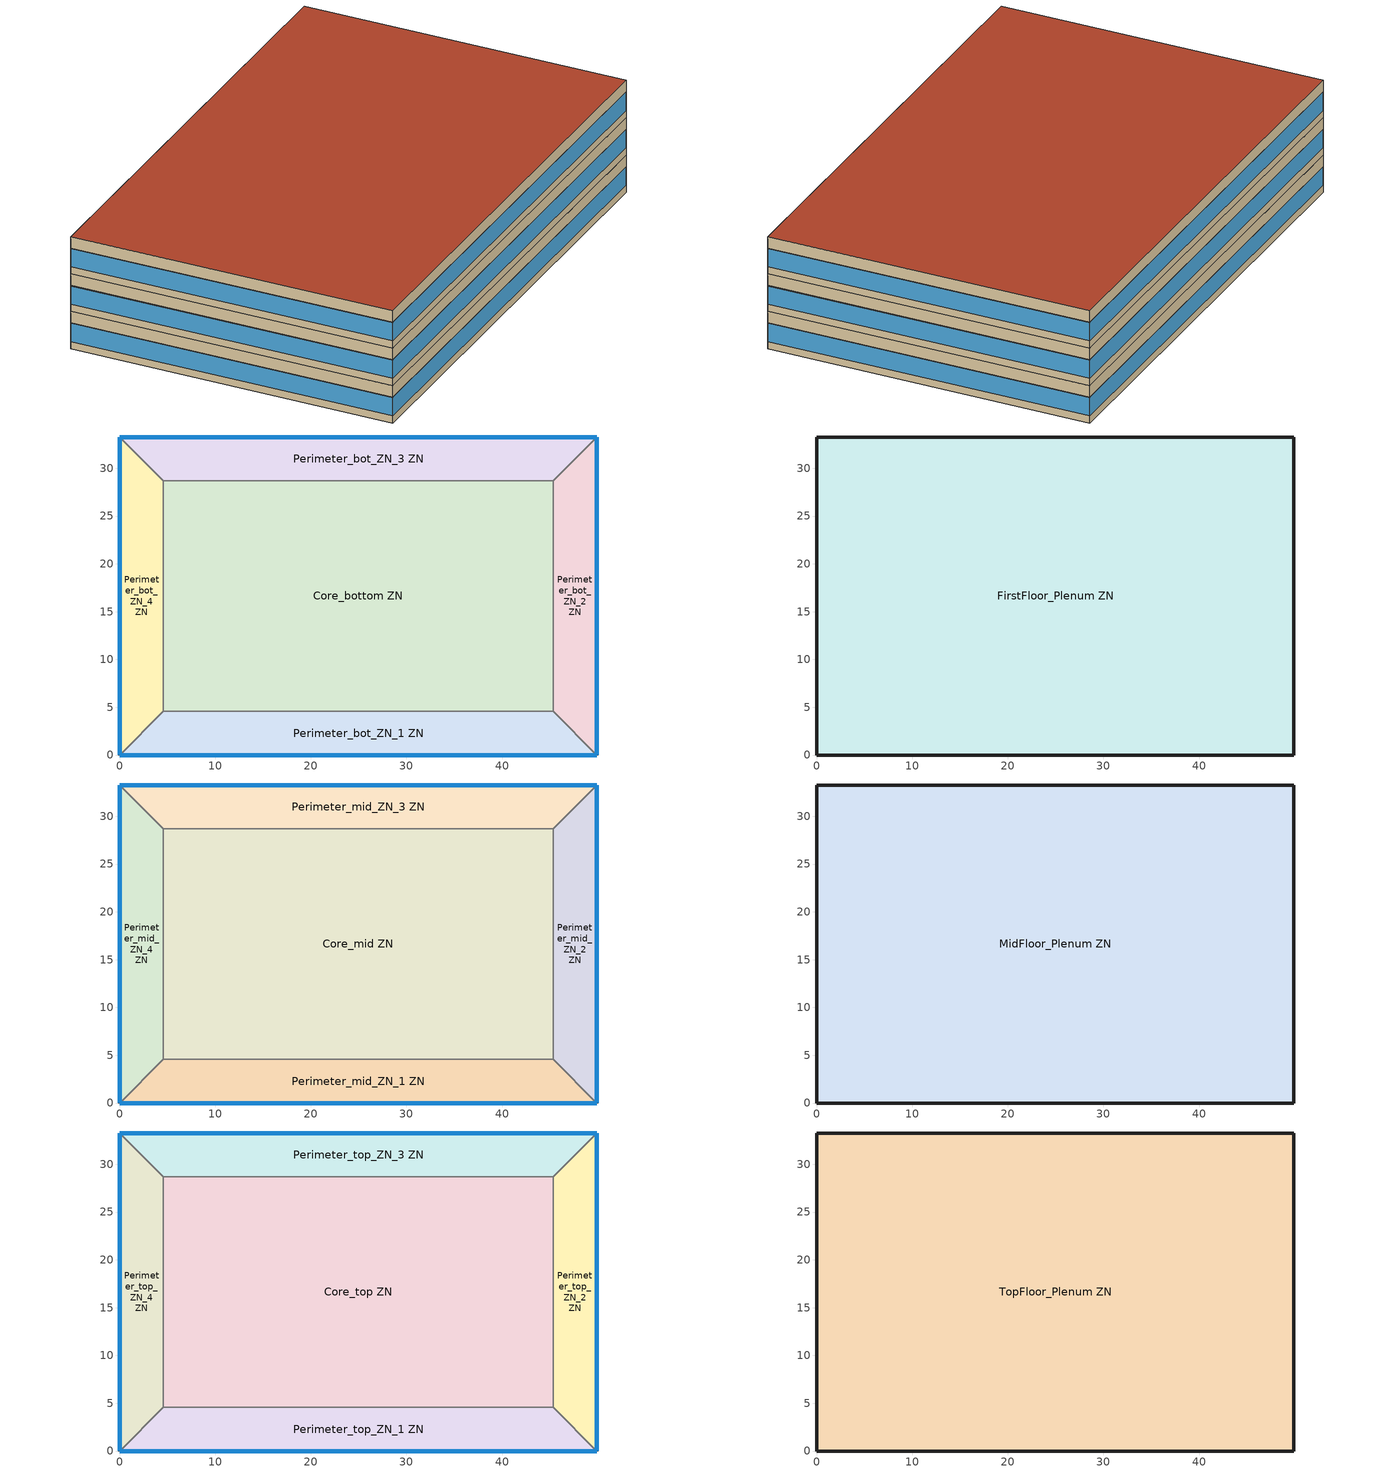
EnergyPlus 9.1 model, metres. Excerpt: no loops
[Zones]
Core_bottom ZN
 floor ground (ext-slab-mass): 45.34,28.7 45.34,4.57 4.57,4.57 4.57,28.7 z0
 wall to Perimeter_bot_ZN_2 ZN (Typical Interior Wall): 45.34,4.57 45.34,28.7 z0:2.74
 wall to Perimeter_bot_ZN_3 ZN (Typical Interior Wall): 45.34,28.7 4.57,28.7 z0:2.74
 wall to Perimeter_bot_ZN_1 ZN (Typical Interior Wall): 4.57,4.57 45.34,4.57 z0:2.74
 wall to Perimeter_bot_ZN_4 ZN (Typical Interior Wall): 4.57,28.7 4.57,4.57 z0:2.74
Perimeter_bot_ZN_1 ZN
 floor ground (ext-slab-mass): 45.34,4.57 49.91,0 0,0 4.57,4.57 z0
 wall outside (Typical Insulated Steel Framed Exterior Wall R-6.25): 0,0 49.91,0 z0:2.74
 wall to Perimeter_bot_ZN_2 ZN (Typical Interior Wall): 49.91,0 45.34,4.57 z0:2.74
 wall to Perimeter_bot_ZN_4 ZN (Typical Interior Wall): 4.57,4.57 0,0 z0:2.74
 window (U 1.22 SHGC 0.25 Simple Glazing Window SHGC 0.25): 0.03,0 49.89,0 z0.76:2.68
Perimeter_bot_ZN_2 ZN
 floor ground (ext-slab-mass): 49.91,33.27 49.91,0 45.34,4.57 45.34,28.7 z0
 wall outside (Typical Insulated Steel Framed Exterior Wall R-6.25): 49.91,0 49.91,33.27 z0:2.74
 wall to Perimeter_bot_ZN_3 ZN (Typical Interior Wall): 49.91,33.27 45.34,28.7 z0:2.74
 window (U 1.22 SHGC 0.25 Simple Glazing Window SHGC 0.25): 49.91,0.03 49.91,33.25 z0.76:2.69
Perimeter_bot_ZN_3 ZN
 floor ground (ext-slab-mass): 49.91,33.27 45.34,28.7 4.57,28.7 0,33.27 z0
 wall outside (Typical Insulated Steel Framed Exterior Wall R-6.25): 49.91,33.27 0,33.27 z0:2.74
 wall to Perimeter_bot_ZN_4 ZN (Typical Interior Wall): 0,33.27 4.57,28.7 z0:2.74
 window (U 1.22 SHGC 0.25 Simple Glazing Window SHGC 0.25): 49.89,33.27 0.03,33.27 z0.76:2.68
Perimeter_bot_ZN_4 ZN
 floor ground (ext-slab-mass): 0,33.27 4.57,28.7 4.57,4.57 0,0 z0
 wall outside (Typical Insulated Steel Framed Exterior Wall R-6.25): 0,33.27 0,0 z0:2.74
 window (U 1.22 SHGC 0.25 Simple Glazing Window SHGC 0.25): 0,33.25 0,0.03 z0.76:2.69
FirstFloor_Plenum ZN
 floor to Perimeter_bot_ZN_1 ZN (Plenum Acoustical Tile): 45.34,4.57 49.91,0 0,0 4.57,4.57 z2.74
 floor to Perimeter_bot_ZN_2 ZN (Plenum Acoustical Tile): 49.91,33.27 49.91,0 45.34,4.57 45.34,28.7 z2.74
 floor to Perimeter_bot_ZN_3 ZN (Plenum Acoustical Tile): 49.91,33.27 45.34,28.7 4.57,28.7 0,33.27 z2.74
 floor to Perimeter_bot_ZN_4 ZN (Plenum Acoustical Tile): 0,33.27 4.57,28.7 4.57,4.57 0,0 z2.74
 floor to Core_bottom ZN (Plenum Acoustical Tile): 45.34,28.7 45.34,4.57 4.57,4.57 4.57,28.7 z2.74
 wall outside (Typical Insulated Steel Framed Exterior Wall R-6.25): 49.91,0 49.91,33.27 0,33.27 0,0 49.91,0 z2.74:3.96
Core_mid ZN
 floor to FirstFloor_Plenum ZN (Typical Interior Floor): 45.34,28.7 45.34,4.57 4.57,4.57 4.57,28.7 z3.96
 wall to Perimeter_mid_ZN_2 ZN (Typical Interior Wall): 45.34,4.57 45.34,28.7 z3.96:6.71
 wall to Perimeter_mid_ZN_3 ZN (Typical Interior Wall): 45.34,28.7 4.57,28.7 z3.96:6.71
 wall to Perimeter_mid_ZN_1 ZN (Typical Interior Wall): 4.57,4.57 45.34,4.57 z3.96:6.71
 wall to Perimeter_mid_ZN_4 ZN (Typical Interior Wall): 4.57,28.7 4.57,4.57 z3.96:6.71
Perimeter_mid_ZN_1 ZN
 floor to FirstFloor_Plenum ZN (Typical Interior Floor): 45.34,4.57 49.91,0 0,0 4.57,4.57 z3.96
 wall outside (Typical Insulated Steel Framed Exterior Wall R-6.25): 0,0 49.91,0 z3.96:6.71
 wall to Perimeter_mid_ZN_2 ZN (Typical Interior Wall): 49.91,0 45.34,4.57 z3.96:6.71
 wall to Perimeter_mid_ZN_4 ZN (Typical Interior Wall): 4.57,4.57 0,0 z3.96:6.71
 window (U 1.22 SHGC 0.25 Simple Glazing Window SHGC 0.25): 0.03,0 49.89,0 z4.72:6.65
Perimeter_mid_ZN_2 ZN
 floor to FirstFloor_Plenum ZN (Typical Interior Floor): 49.91,33.27 49.91,0 45.34,4.57 45.34,28.7 z3.96
 wall outside (Typical Insulated Steel Framed Exterior Wall R-6.25): 49.91,0 49.91,33.27 z3.96:6.71
 wall to Perimeter_mid_ZN_3 ZN (Typical Interior Wall): 49.91,33.27 45.34,28.7 z3.96:6.71
 window (U 1.22 SHGC 0.25 Simple Glazing Window SHGC 0.25): 49.91,0.03 49.91,33.25 z4.72:6.65
Perimeter_mid_ZN_3 ZN
 floor to FirstFloor_Plenum ZN (Typical Interior Floor): 49.91,33.27 45.34,28.7 4.57,28.7 0,33.27 z3.96
 wall outside (Typical Insulated Steel Framed Exterior Wall R-6.25): 49.91,33.27 0,33.27 z3.96:6.71
 wall to Perimeter_mid_ZN_4 ZN (Typical Interior Wall): 0,33.27 4.57,28.7 z3.96:6.71
 window (U 1.22 SHGC 0.25 Simple Glazing Window SHGC 0.25): 49.89,33.27 0.03,33.27 z4.72:6.65
Perimeter_mid_ZN_4 ZN
 floor to FirstFloor_Plenum ZN (Typical Interior Floor): 0,33.27 4.57,28.7 4.57,4.57 0,0 z3.96
 wall outside (Typical Insulated Steel Framed Exterior Wall R-6.25): 0,33.27 0,0 z3.96:6.71
 window (U 1.22 SHGC 0.25 Simple Glazing Window SHGC 0.25): 0,33.25 0,0.03 z4.72:6.65
MidFloor_Plenum ZN
 floor to Perimeter_mid_ZN_1 ZN (Plenum Acoustical Tile): 45.34,4.57 49.91,0 0,0 4.57,4.57 z6.71
 floor to Perimeter_mid_ZN_2 ZN (Plenum Acoustical Tile): 49.91,33.27 49.91,0 45.34,4.57 45.34,28.7 z6.71
 floor to Perimeter_mid_ZN_3 ZN (Plenum Acoustical Tile): 49.91,33.27 45.34,28.7 4.57,28.7 0,33.27 z6.71
 floor to Perimeter_mid_ZN_4 ZN (Plenum Acoustical Tile): 0,33.27 4.57,28.7 4.57,4.57 0,0 z6.71
 floor to Core_mid ZN (Plenum Acoustical Tile): 45.34,28.7 45.34,4.57 4.57,4.57 4.57,28.7 z6.71
 wall outside (Typical Insulated Steel Framed Exterior Wall R-6.25): 49.91,0 49.91,33.27 0,33.27 0,0 49.91,0 z6.71:7.92
Core_top ZN
 floor to MidFloor_Plenum ZN (Typical Interior Floor): 45.34,28.7 45.34,4.57 4.57,4.57 4.57,28.7 z7.92
 wall to Perimeter_top_ZN_2 ZN (Typical Interior Wall): 45.34,4.57 45.34,28.7 z7.92:10.67
 wall to Perimeter_top_ZN_3 ZN (Typical Interior Wall): 45.34,28.7 4.57,28.7 z7.92:10.67
 wall to Perimeter_top_ZN_1 ZN (Typical Interior Wall): 4.57,4.57 45.34,4.57 z7.92:10.67
 wall to Perimeter_top_ZN_4 ZN (Typical Interior Wall): 4.57,28.7 4.57,4.57 z7.92:10.67
Perimeter_top_ZN_1 ZN
 floor to MidFloor_Plenum ZN (Typical Interior Floor): 45.34,4.57 49.91,0 0,0 4.57,4.57 z7.92
 wall outside (Typical Insulated Steel Framed Exterior Wall R-6.25): 0,0 49.91,0 z7.92:10.67
 wall to Perimeter_top_ZN_2 ZN (Typical Interior Wall): 49.91,0 45.34,4.57 z7.92:10.67
 wall to Perimeter_top_ZN_4 ZN (Typical Interior Wall): 4.57,4.57 0,0 z7.92:10.67
 window (U 1.22 SHGC 0.25 Simple Glazing Window SHGC 0.25): 0.03,0 49.89,0 z8.69:10.61
Perimeter_top_ZN_2 ZN
 floor to MidFloor_Plenum ZN (Typical Interior Floor): 49.91,33.27 49.91,0 45.34,4.57 45.34,28.7 z7.92
 wall outside (Typical Insulated Steel Framed Exterior Wall R-6.25): 49.91,0 49.91,33.27 z7.92:10.67
 wall to Perimeter_top_ZN_3 ZN (Typical Interior Wall): 49.91,33.27 45.34,28.7 z7.92:10.67
 window (U 1.22 SHGC 0.25 Simple Glazing Window SHGC 0.25): 49.91,0.03 49.91,33.25 z8.69:10.61
Perimeter_top_ZN_3 ZN
 floor to MidFloor_Plenum ZN (Typical Interior Floor): 49.91,33.27 45.34,28.7 4.57,28.7 0,33.27 z7.92
 wall outside (Typical Insulated Steel Framed Exterior Wall R-6.25): 49.91,33.27 0,33.27 z7.92:10.67
 wall to Perimeter_top_ZN_4 ZN (Typical Interior Wall): 0,33.27 4.57,28.7 z7.92:10.67
 window (U 1.22 SHGC 0.25 Simple Glazing Window SHGC 0.25): 49.89,33.27 0.03,33.27 z8.69:10.61
Perimeter_top_ZN_4 ZN
 floor to MidFloor_Plenum ZN (Typical Interior Floor): 0,33.27 4.57,28.7 4.57,4.57 0,0 z7.92
 wall outside (Typical Insulated Steel Framed Exterior Wall R-6.25): 0,33.27 0,0 z7.92:10.67
 window (U 1.22 SHGC 0.25 Simple Glazing Window SHGC 0.25): 0,33.25 0,0.03 z8.69:10.61
TopFloor_Plenum ZN
 floor to Perimeter_top_ZN_1 ZN (Plenum Acoustical Tile): 45.34,4.57 49.91,0 0,0 4.57,4.57 z10.67
 floor to Perimeter_top_ZN_2 ZN (Plenum Acoustical Tile): 49.91,33.27 49.91,0 45.34,4.57 45.34,28.7 z10.67
 floor to Perimeter_top_ZN_3 ZN (Plenum Acoustical Tile): 49.91,33.27 45.34,28.7 4.57,28.7 0,33.27 z10.67
 floor to Perimeter_top_ZN_4 ZN (Plenum Acoustical Tile): 0,33.27 4.57,28.7 4.57,4.57 0,0 z10.67
 floor to Core_top ZN (Plenum Acoustical Tile): 45.34,28.7 45.34,4.57 4.57,4.57 4.57,28.7 z10.67
 wall outside (Typical Insulated Steel Framed Exterior Wall R-6.25): 49.91,0 49.91,33.27 0,33.27 0,0 49.91,0 z10.67:11.89
 roof outside (Typical IEAD Roof R-20.83): 49.91,0 49.91,33.27 0,33.27 0,0 z11.89
[Building]
-MediumOffice-ASHRAE 169-2006-3B created: 2019-11-20 10:31:14 -0800: North Axis {deg}=0; Terrain=City; Loads Convergence Tolerance Value=0.04; Temperature Convergence Tolerance Value {deltaC}=0.2; Solar Distribution=FullInteriorAndExterior; Maximum Number of Warmup Days=25; Minimum Number of Warmup Days=6
[Site:Location]
El Paso International Ap  Ut_TX_USA: Latitude {deg}=31.77; Longitude {deg}=-106.5; Time Zone {hr}=-7; Elevation {m}=1186
[Site:GroundTemperature:BuildingSurface]
18.89, 18.889, 18.895, 20.344, 20.899, 20.929, 20.753, 20.826, 21.013, 20.868, 19.246, 18.923
[Site:WaterMainsTemperature]
Calculation Method=Correlation; Annual Average Outdoor Air Temperature {C}=17.9417; Maximum Difference In Monthly Average Outdoor Air Temperatures {deltaC}=21.1
[SizingPeriod:DesignDay] Day of Month=21; Dry-Bulb Temperature Range Modifier Type=DefaultMultipliers; Humidity Condition Type=Wetbulb; Barometric Pressure {Pa}=87865; Rain Indicator=No; Snow Indicator=No; Daylight Saving Time Indicator=No
Name | Month | Day Type | Maximum Dry-Bulb Temperature {C} | Daily Dry-Bulb Temperature Range {deltaC} | Wetbulb or DewPoint at Maximum Dry-Bulb {C} | Wind Speed {m/s} | Wind Direction {deg} | Solar Model Indicator | ASHRAE Clear Sky Optical Depth for Beam Irradiance (taub) | ASHRAE Clear Sky Optical Depth for Diffuse Irradiance (taud) | Sky Clearness
El Paso International Ap  Ut Ann Clg .4% Condns DB=>MWB | 7 | SummerDesignDay | 38.1 | 13 | 18.1 | 3.9 | 280 | ASHRAETau | 0.605 | 1.547
El Paso International Ap  Ut Ann Htg 99.6% Condns DB | 12 | WinterDesignDay | -5.2 | 0 | -5.2 | 2.2 | 20 | ASHRAEClearSky |  |  | 0
[Material] Thermal Absorptance=0.9
Name | Roughness | Thickness {m} | Conductivity {W/m-K} | Density {kg/m3} | Specific Heat {J/kg-K} | Solar Absorptance | Visible Absorptance
100mm Normalweight concrete floor | MediumSmooth | 0.1016 | 2.31 | 2322 | 832 | 0.7 | 0.7
25mm Stucco | Smooth | 0.0254 | 0.72 | 1856 | 840 | 0.7 | 0.7
5/8 in. Gypsum Board | MediumSmooth | 0.0159 | 0.16 | 800 | 1090 | 0.7 | 0.7
Acoustic Tile - 1/2 in. | MediumSmooth | 0.0127 | 0.0576335 | 288.332 | 795.492 | 0 | 0
G01 13mm gypsum board | Smooth | 0.0127 | 0.16 | 800 | 1090 | 0.7 | 0.5
HW CONCRETE | Rough | 0.1016 | 1.31125 | 2240 | 837.36 | 0.7 | 0.7
Metal Roof Surface | Smooth | 0.0008 | 45.28 | 7824 | 500 | 0.7 | 0.7
Roof Membrane | VeryRough | 0.0095 | 0.16 | 1121.29 | 1460 | 0.7 | 0.7
Std Wood 6inch | MediumSmooth | 0.15 | 0.12 | 540 | 1210 | 0.7 | 0.7
[Material:NoMass] Thermal Absorptance=0.9; Solar Absorptance=0.7
Name | Roughness | Thermal Resistance {m2-K/W} | Visible Absorptance
CP02 CARPET PAD | VeryRough | 0.21648 | 0.8
Typical Insulation R-19.72 | Smooth | 3.4722 | 0.7
Typical Insulation R-4.07 | Smooth | 0.716967 | 0.7
[WindowMaterial:SimpleGlazingSystem]
U 1.22 SHGC 0.25 Simple Glazing SHGC 0.25: U-Factor {W/m2-K}=6.92748; Solar Heat Gain Coefficient=0.25; Visible Transmittance=0.11
[Construction]
ext-slab-mass: HW CONCRETE, CP02 CARPET PAD
InteriorFurnishings: Std Wood 6inch
Plenum Acoustical Tile: Acoustic Tile - 1/2 in.
Typical IEAD Roof R-20.83: Roof Membrane, Typical Insulation R-19.72, Metal Roof Surface
Typical Insulated Steel Framed Exterior Wall R-6.25: 25mm Stucco, 5/8 in. Gypsum Board, Typical Insulation R-4.07, 5/8 in. Gypsum Board
Typical Interior Floor: 100mm Normalweight concrete floor, CP02 CARPET PAD
Typical Interior Wall: G01 13mm gypsum board, G01 13mm gypsum board
U 1.22 SHGC 0.25 Simple Glazing Window SHGC 0.25: U 1.22 SHGC 0.25 Simple Glazing SHGC 0.25
[Zone]
Name | Part of Total Floor Area
Core_bottom ZN; Core_mid ZN; Core_top ZN; Perimeter_bot_ZN_1 ZN; Perimeter_bot_ZN_2 ZN; Perimeter_bot_ZN_3 ZN; Perimeter_bot_ZN_4 ZN; Perimeter_mid_ZN_1 ZN; Perimeter_mid_ZN_2 ZN; Perimeter_mid_ZN_3 ZN; Perimeter_mid_ZN_4 ZN; Perimeter_top_ZN_1 ZN; Perimeter_top_ZN_2 ZN; Perimeter_top_ZN_3 ZN; Perimeter_top_ZN_4 ZN | Yes
FirstFloor_Plenum ZN; MidFloor_Plenum ZN; TopFloor_Plenum ZN | No
[InternalMass] Construction=InteriorFurnishings
Name | Zone | Surface Area {m2}
Core_bottom Mass | Core_bottom ZN | 1967.07
Core_mid Mass | Core_mid ZN | 1967.07
Core_top Mass | Core_top ZN | 1967.07
FirstFloor_Plenum Mass | FirstFloor_Plenum ZN | 3321.46
MidFloor_Plenum Mass | MidFloor_Plenum ZN | 3321.46
Perimeter_bot_ZN_1 Mass | Perimeter_bot_ZN_1 ZN | 414.676
Perimeter_bot_ZN_2 Mass | Perimeter_bot_ZN_2 ZN | 262.524
Perimeter_bot_ZN_3 Mass | Perimeter_bot_ZN_3 ZN | 414.676
Perimeter_bot_ZN_4 Mass | Perimeter_bot_ZN_4 ZN | 262.507
Perimeter_mid_ZN_1 Mass | Perimeter_mid_ZN_1 ZN | 414.676
Perimeter_mid_ZN_2 Mass | Perimeter_mid_ZN_2 ZN | 262.524
Perimeter_mid_ZN_3 Mass | Perimeter_mid_ZN_3 ZN | 414.676
Perimeter_mid_ZN_4 Mass | Perimeter_mid_ZN_4 ZN | 262.507
Perimeter_top_ZN_1 Mass | Perimeter_top_ZN_1 ZN | 414.676
Perimeter_top_ZN_2 Mass | Perimeter_top_ZN_2 ZN | 262.524
Perimeter_top_ZN_3 Mass | Perimeter_top_ZN_3 ZN | 414.676
Perimeter_top_ZN_4 Mass | Perimeter_top_ZN_4 ZN | 262.507
TopFloor_Plenum Mass | TopFloor_Plenum ZN | 3321.46
[ElectricEquipment]
2 Elevator Lift Motors: Zone or ZoneList=Core_bottom ZN; Schedule=Medium Office BLDG ELEVATORS; Design Level Calculation Method=EquipmentLevel; Design Level {W}=29220; Fraction Radiant=0.5
[ZoneInfiltration:DesignFlowRate] Design Flow Rate Calculation Method=Flow/ExteriorArea; Constant Term Coefficient=1; Temperature Term Coefficient=0; Velocity Term Coefficient=0; Velocity Squared Term Coefficient=0
Name | Zone or ZoneList | Schedule | Flow per Exterior Surface Area {m3/s-m2}
FirstFloor_Plenum Infiltration | FirstFloor_Plenum ZN | Always On Discrete | 0.00102523
FirstFloor_Plenum Infiltration 1 | FirstFloor_Plenum ZN | Medium Office Infil Quarter On | 0.00113386
MidFloor_Plenum Infiltration | MidFloor_Plenum ZN | Always On Discrete | 0.00102523
MidFloor_Plenum Infiltration 1 | MidFloor_Plenum ZN | Medium Office Infil Quarter On | 0.00113386
Perimeter_bot_ZN_1 Infiltration | Perimeter_bot_ZN_1 ZN | Medium Office Infil Quarter On | 0.00102523
Perimeter_bot_ZN_2 Infiltration | Perimeter_bot_ZN_2 ZN | Medium Office Infil Quarter On | 0.00102523
Perimeter_bot_ZN_3 Infiltration | Perimeter_bot_ZN_3 ZN | Medium Office Infil Quarter On | 0.00102523
Perimeter_bot_ZN_4 Infiltration | Perimeter_bot_ZN_4 ZN | Medium Office Infil Quarter On | 0.00102523
Perimeter_mid_ZN_1 Infiltration | Perimeter_mid_ZN_1 ZN | Medium Office Infil Quarter On | 0.00102523
Perimeter_mid_ZN_2 Infiltration | Perimeter_mid_ZN_2 ZN | Medium Office Infil Quarter On | 0.00102523
Perimeter_mid_ZN_3 Infiltration | Perimeter_mid_ZN_3 ZN | Medium Office Infil Quarter On | 0.00102523
Perimeter_mid_ZN_4 Infiltration | Perimeter_mid_ZN_4 ZN | Medium Office Infil Quarter On | 0.00102523
Perimeter_top_ZN_1 Infiltration | Perimeter_top_ZN_1 ZN | Medium Office Infil Quarter On | 0.00102523
Perimeter_top_ZN_2 Infiltration | Perimeter_top_ZN_2 ZN | Medium Office Infil Quarter On | 0.00102523
Perimeter_top_ZN_3 Infiltration | Perimeter_top_ZN_3 ZN | Medium Office Infil Quarter On | 0.00102523
Perimeter_top_ZN_4 Infiltration | Perimeter_top_ZN_4 ZN | Medium Office Infil Quarter On | 0.00102523
TopFloor_Plenum Infiltration | TopFloor_Plenum ZN | Always On Discrete | 0.00011159
TopFloor_Plenum Infiltration 1 | TopFloor_Plenum ZN | Medium Office Infil Quarter On | 0.00113386
[AvailabilityManager:NightCycle] Applicability Schedule=Always On Discrete; Fan Schedule=OfficeMedium VAV Operation; Control Type=CycleOnAny; Thermostat Tolerance {deltaC}=1; Cycling Run Time Control Type=FixedRunTime; Cycling Run Time {s}=1800
Availability Manager Night Cycle 1; Availability Manager Night Cycle 2; Availability Manager Night Cycle 3
[AvailabilityManager:Scheduled] Schedule=Always On Discrete
5 Zone PVAV OA System Availability Manager; 5 Zone PVAV 1 OA System Availability Manager; 5 Zone PVAV 2 OA System Availability Manager
[AirLoopHVAC:ReturnPlenum]
Name | Zone
Air Loop HVAC Return Plenum 1 | FirstFloor_Plenum ZN
Air Loop HVAC Return Plenum 2 | MidFloor_Plenum ZN
Air Loop HVAC Return Plenum 3 | TopFloor_Plenum ZN
[Exterior:Lights]
NonDimming Exterior Lights Def: Schedule=OfficeMedium Exterior_Lgt_ALWAYS_ON; Design Level {W}=17809; Control Option=AstronomicalClock
[Schedule:Day:Interval]
Medium Office BLDG ELEVATORS Summer Design Day; Medium Office BLDG ELEVATORS Wkdy|SmrDsn Day: No, 07:00, 0, 08:00, 0.35, 09:00, 0.69, 10:00, 0.43, 11:00, 0.37, 12:00, 0.43, 13:00, 0.58, 14:00, 0.48, 16:00, 0.37, 17:00, 0.46, 18:00, 0.62, 19:00, 0.12, 21:00, 0.04, 24:00, 0
Medium Office BLDG ELEVATORS Sun Day; OfficeMedium VAV Operation Sat|Sun|WntrDsn Day; OfficeMedium VAV Operation Winter Design Day; Schedule Day 19: No, 24:00, 0
Medium Office BLDG ELEVATORS Winter Design Day; Medium Office BLDG ELEVATORS WntrDsn|Sat Day: No, 07:00, 0, 08:00, 0.16, 09:00, 0.14, 10:00, 0.21, 11:00, 0.18, 12:00, 0.25, 13:00, 0.21, 14:00, 0.13, 15:00, 0.08, 16:00, 0.04, 17:00, 0.05, 18:00, 0.06, 24:00, 0
Medium Office Infil Quarter On Default; Medium Office Infil Quarter On Summer Design Day: No, 06:00, 1, 22:00, 0.25, 24:00, 1
Medium Office Infil Quarter On Sun Day; OfficeMedium Exterior_Lgt_ALWAYS_ON Default; OfficeMedium Exterior_Lgt_ALWAYS_ON Summer Design Day; OfficeMedium Exterior_Lgt_ALWAYS_ON Winter Design Day: No, 24:00, 1
Medium Office Infil Quarter On Winter Design Day; Medium Office Infil Quarter On WntrDsn|Sat Day: No, 06:00, 1, 18:00, 0.25, 24:00, 1
OfficeMedium VAV Operation Default; OfficeMedium VAV Operation Summer Design Day: No, 06:00, 0, 20:00, 1, 24:00, 0
[Schedule:Week:Daily]
Medium Office BLDG ELEVATORS Week Rule - Jan1-Dec31: Medium Office BLDG ELEVATORS Sun Day, Medium Office BLDG ELEVATORS Wkdy|SmrDsn Day, Medium Office BLDG ELEVATORS Wkdy|SmrDsn Day, Medium Office BLDG ELEVATORS Wkdy|SmrDsn Day, Medium Office BLDG ELEVATORS Wkdy|SmrDsn Day, Medium Office BLDG ELEVATORS Wkdy|SmrDsn Day, Medium Office BLDG ELEVATORS WntrDsn|Sat Day, Schedule Day 19, Medium Office BLDG ELEVATORS Summer Design Day, Medium Office BLDG ELEVATORS Winter Design Day, Schedule Day 19, Schedule Day 19
Medium Office Infil Quarter On Week Rule - Jan1-Dec31: Medium Office Infil Quarter On Sun Day, Medium Office Infil Quarter On Default, Medium Office Infil Quarter On Default, Medium Office Infil Quarter On Default, Medium Office Infil Quarter On Default, Medium Office Infil Quarter On Default, Medium Office Infil Quarter On WntrDsn|Sat Day, Medium Office Infil Quarter On Default, Medium Office Infil Quarter On Summer Design Day, Medium Office Infil Quarter On Winter Design Day, Medium Office Infil Quarter On Default, Medium Office Infil Quarter On Default
OfficeMedium Exterior_Lgt_ALWAYS_ON Week Rule - Jan1-Dec31: OfficeMedium Exterior_Lgt_ALWAYS_ON Default, OfficeMedium Exterior_Lgt_ALWAYS_ON Default, OfficeMedium Exterior_Lgt_ALWAYS_ON Default, OfficeMedium Exterior_Lgt_ALWAYS_ON Default, OfficeMedium Exterior_Lgt_ALWAYS_ON Default, OfficeMedium Exterior_Lgt_ALWAYS_ON Default, OfficeMedium Exterior_Lgt_ALWAYS_ON Default, OfficeMedium Exterior_Lgt_ALWAYS_ON Default, OfficeMedium Exterior_Lgt_ALWAYS_ON Summer Design Day, OfficeMedium Exterior_Lgt_ALWAYS_ON Winter Design Day, OfficeMedium Exterior_Lgt_ALWAYS_ON Default, OfficeMedium Exterior_Lgt_ALWAYS_ON Default
OfficeMedium VAV Operation Week Rule - Jan1-Dec31: OfficeMedium VAV Operation Sat|Sun|WntrDsn Day, OfficeMedium VAV Operation Default, OfficeMedium VAV Operation Default, OfficeMedium VAV Operation Default, OfficeMedium VAV Operation Default, OfficeMedium VAV Operation Default, OfficeMedium VAV Operation Sat|Sun|WntrDsn Day, OfficeMedium VAV Operation Default, OfficeMedium VAV Operation Summer Design Day, OfficeMedium VAV Operation Winter Design Day, OfficeMedium VAV Operation Default, OfficeMedium VAV Operation Default
[Schedule:Year]
Medium Office BLDG ELEVATORS: Medium Office BLDG ELEVATORS Week Rule - Jan1-Dec31, 1, 1, 12, 31
Medium Office Infil Quarter On: Medium Office Infil Quarter On Week Rule - Jan1-Dec31, 1, 1, 12, 31
OfficeMedium Exterior_Lgt_ALWAYS_ON: OfficeMedium Exterior_Lgt_ALWAYS_ON Week Rule - Jan1-Dec31, 1, 1, 12, 31
OfficeMedium VAV Operation: OfficeMedium VAV Operation Week Rule - Jan1-Dec31, 1, 1, 12, 31
[Schedule:Constant]
Always On Discrete: Hourly Value=1
